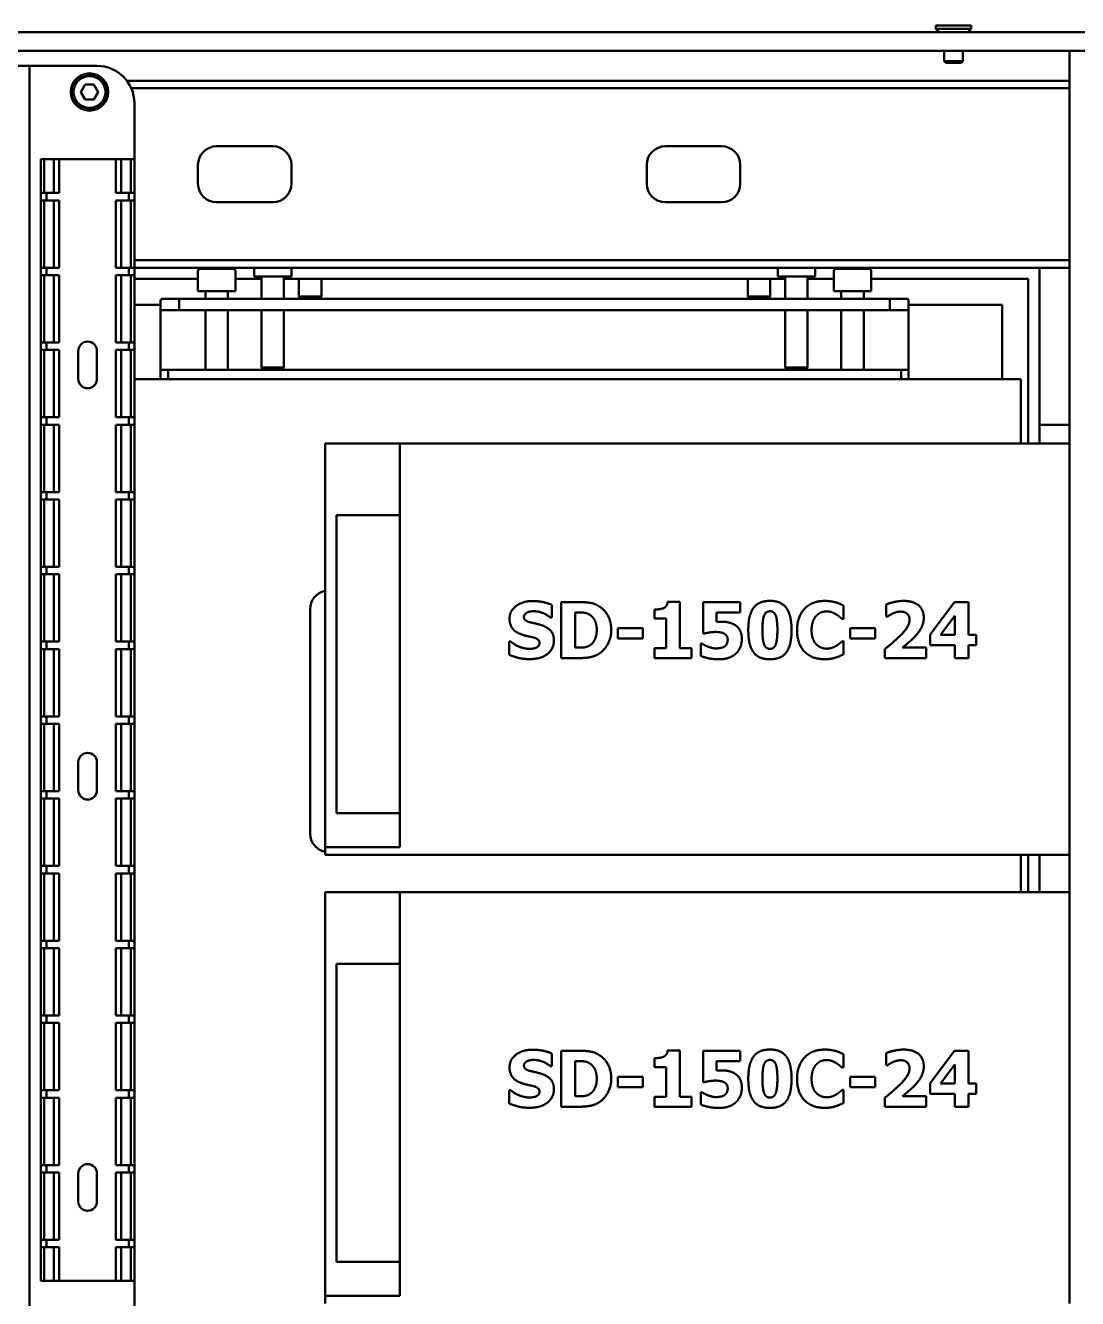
# Model space of a CAD drawing. Header units: millimetres. Extents: x 79 to 1474, y 97 to 691.
# Drawn here: x 639.2 to 920.4, y 329.4 to 669.9 of the extents above; entities that cross this region are included whole.
import ezdxf

# ---------------------------------------------------------------- set-up
doc = ezdxf.new("R2010")
doc.units = ezdxf.units.MM
doc.layers.add('Visible (ISO)', color=7, linetype='Continuous', lineweight=50)

msp = doc.modelspace()

# ---------------------------------------------------------------- linework, layer by layer
at = {"layer": 'Visible (ISO)'}
for p, q in [((633.52, 668.13), (928.67, 668.13)), ((882.55, 669.93), (891.98, 669.93)), ((882.55, 669.93), (882.55, 669.04)), ((882.55, 669.04), (891.98, 669.04)), ((883.47, 668.13), (882.55, 669.04)), ((891.07, 668.13), (891.98, 669.04)), ((891.98, 669.93), (891.98, 669.04)), ((631.77, 663.13), (918.27, 663.13)), ((884.77, 663.13), (884.77, 660.42)), ((889.77, 663.13), (889.77, 660.42)), ((948.27, 663.13), (918.27, 663.13)), ((918.27, 660.13), (918.27, 663.13)), ((640.27, 659.13), (220.27, 659.13)), ((640.27, 129.13), (640.27, 659.13)), ((640.27, 659.13), (658.27, 659.13)), ((640.27, 309.13), (640.27, 659.13)), ((884.77, 660.42), (889.77, 660.42)), ((885.26, 659.93), (884.77, 660.42)), ((889.28, 659.93), (885.26, 659.93)), ((889.28, 659.93), (889.77, 660.42)), ((918.27, 558.13), (918.27, 660.13)), ((653.96, 652.13), (655.11, 654.13)), ((655.11, 654.13), (657.42, 654.13)), ((657.42, 654.13), (658.58, 652.13)), ((666.27, 655.13), (918.27, 655.13)), ((651.67, 652.39), (652.02, 652.39)), ((652.02, 651.92), (651.67, 651.92)), ((652.02, 651.87), (651.67, 651.87)), ((655.11, 650.13), (653.96, 652.13)), ((658.58, 652.13), (657.42, 650.13)), ((667.43, 653.13), (918.27, 653.13)), ((657.42, 650.13), (655.11, 650.13)), ((668.27, 649.13), (668.27, 634.13)), ((690.27, 637.63), (705.27, 637.63)), ((810.27, 637.63), (825.27, 637.63)), ((643.41, 634.13), (643.27, 634.13)), ((643.27, 625.13), (643.27, 634.13)), ((643.41, 634.13), (644.18, 634.13)), ((644.47, 634.13), (644.18, 634.13)), ((644.18, 625.13), (644.18, 634.13)), ((644.47, 634.13), (646.77, 634.13)), ((646.77, 634.13), (647.68, 634.13)), ((646.77, 625.13), (646.77, 634.13)), ((647.68, 634.13), (648.18, 634.13)), ((663.35, 634.13), (648.18, 634.13)), ((648.18, 625.13), (648.18, 634.13)), ((663.85, 634.13), (663.35, 634.13)), ((663.35, 634.13), (663.35, 625.13)), ((664.77, 634.13), (663.85, 634.13)), ((667.06, 634.13), (664.77, 634.13)), ((664.77, 625.13), (664.77, 634.13)), ((667.06, 634.13), (667.35, 634.13)), ((668.12, 634.13), (667.35, 634.13)), ((667.35, 634.13), (667.35, 625.13)), ((668.12, 634.13), (668.27, 634.13)), ((668.27, 625.13), (668.27, 634.13)), ((685.27, 627.63), (685.27, 632.63)), ((710.27, 632.63), (710.27, 627.63)), ((805.27, 627.63), (805.27, 632.63)), ((830.27, 632.63), (830.27, 627.63)), ((643.27, 623.13), (643.27, 625.13)), ((643.41, 625.13), (643.27, 625.13)), ((643.27, 605.13), (643.27, 623.13)), ((643.27, 623.13), (643.41, 623.13)), ((643.41, 625.13), (644.18, 625.13)), ((644.18, 623.13), (643.41, 623.13)), ((644.47, 625.13), (644.18, 625.13)), ((644.18, 623.13), (644.47, 623.13)), ((644.18, 605.13), (644.18, 623.13)), ((644.47, 625.13), (646.77, 625.13)), ((646.77, 623.13), (644.47, 623.13)), ((644.77, 625.13), (644.77, 623.13)), ((646.77, 625.13), (647.68, 625.13)), ((647.68, 623.13), (646.77, 623.13)), ((646.77, 605.13), (646.77, 623.13)), ((648.18, 625.13), (647.68, 625.13)), ((647.68, 623.13), (648.18, 623.13)), ((648.18, 605.13), (648.18, 623.13)), ((663.35, 625.13), (663.85, 625.13)), ((663.85, 623.13), (663.35, 623.13)), ((663.35, 623.13), (663.35, 605.13)), ((664.77, 625.13), (663.85, 625.13)), ((663.85, 623.13), (664.77, 623.13)), ((667.06, 625.13), (664.77, 625.13)), ((664.77, 623.13), (667.06, 623.13)), ((664.77, 605.13), (664.77, 623.13)), ((666.77, 625.13), (666.77, 623.13)), ((667.06, 625.13), (667.35, 625.13)), ((667.35, 623.13), (667.06, 623.13)), ((668.12, 625.13), (667.35, 625.13)), ((667.35, 623.13), (668.12, 623.13)), ((667.35, 623.13), (667.35, 605.13)), ((668.12, 625.13), (668.27, 625.13)), ((668.27, 623.13), (668.12, 623.13)), ((668.27, 623.13), (668.27, 625.13)), ((668.27, 605.13), (668.27, 623.13)), ((705.27, 622.63), (690.27, 622.63)), ((825.27, 622.63), (810.27, 622.63)), ((918.27, 607.13), (668.27, 607.13)), ((643.27, 603.13), (643.27, 605.13)), ((643.41, 605.13), (643.27, 605.13)), ((643.27, 585.13), (643.27, 603.13)), ((643.27, 603.13), (643.41, 603.13)), ((643.41, 605.13), (644.18, 605.13)), ((644.18, 603.13), (643.41, 603.13)), ((644.47, 605.13), (644.18, 605.13)), ((644.18, 603.13), (644.47, 603.13)), ((644.18, 585.13), (644.18, 603.13)), ((644.47, 605.13), (646.77, 605.13)), ((646.77, 603.13), (644.47, 603.13)), ((644.77, 605.13), (644.77, 603.13)), ((646.77, 605.13), (647.68, 605.13)), ((647.68, 603.13), (646.77, 603.13)), ((646.77, 585.13), (646.77, 603.13)), ((648.18, 605.13), (647.68, 605.13)), ((647.68, 603.13), (648.18, 603.13)), ((648.18, 585.13), (648.18, 603.13)), ((663.35, 605.13), (663.85, 605.13)), ((663.85, 603.13), (663.35, 603.13)), ((663.35, 603.13), (663.35, 585.13)), ((664.77, 605.13), (663.85, 605.13)), ((663.85, 603.13), (664.77, 603.13)), ((667.06, 605.13), (664.77, 605.13)), ((664.77, 603.13), (667.06, 603.13)), ((664.77, 585.13), (664.77, 603.13)), ((666.77, 605.13), (666.77, 603.13)), ((667.06, 605.13), (667.35, 605.13)), ((667.35, 603.13), (667.06, 603.13)), ((668.12, 605.13), (667.35, 605.13)), ((667.35, 603.13), (668.12, 603.13)), ((667.35, 603.13), (667.35, 585.13)), ((668.12, 605.13), (668.27, 605.13)), ((668.27, 603.13), (668.12, 603.13)), ((668.27, 603.13), (668.27, 605.13)), ((918.27, 605.13), (668.27, 605.13)), ((668.27, 585.13), (668.27, 603.13)), ((685.27, 604.22), (685.27, 598.82)), ((685.87, 604.82), (694.67, 604.82)), ((695.27, 604.22), (695.27, 598.82)), ((700.27, 605.13), (700.27, 602.82)), ((700.27, 602.82), (710.27, 602.82)), ((702.27, 602.72), (702.27, 596.82)), ((708.27, 602.72), (708.27, 596.82)), ((710.27, 605.13), (710.27, 602.82)), ((840.27, 605.13), (840.27, 602.82)), ((840.27, 602.82), (850.27, 602.82)), ((842.27, 602.72), (842.27, 596.82)), ((848.27, 602.72), (848.27, 596.82)), ((850.27, 605.13), (850.27, 602.82)), ((855.27, 604.22), (855.27, 598.82)), ((855.87, 604.82), (864.67, 604.82)), ((865.27, 604.22), (865.27, 598.82)), ((910.27, 558.13), (910.27, 605.13)), ((668.27, 602.2), (685.27, 602.2)), ((695.27, 602.2), (702.27, 602.2)), ((708.27, 602.2), (842.27, 602.2)), ((712.27, 602.2), (712.27, 597.44)), ((718.27, 602.2), (718.27, 597.44)), ((832.27, 602.2), (832.27, 597.44)), ((838.27, 602.2), (838.27, 597.44)), ((848.27, 602.2), (855.27, 602.2)), ((865.27, 602.2), (907.27, 602.2)), ((907.27, 602.2), (907.27, 558.13)), ((675.27, 593.82), (675.27, 596.32)), ((675.77, 596.82), (680.27, 596.82)), ((870.27, 596.82), (680.27, 596.82)), ((680.27, 596.82), (680.27, 593.82)), ((685.27, 598.82), (695.27, 598.82)), ((687.27, 598.72), (687.27, 596.82)), ((693.27, 598.72), (693.27, 596.82)), ((712.27, 597.44), (718.27, 597.44)), ((712.88, 596.82), (712.27, 597.44)), ((717.65, 596.82), (718.27, 597.44)), ((832.27, 597.44), (838.27, 597.44)), ((832.88, 596.82), (832.27, 597.44)), ((837.65, 596.82), (838.27, 597.44)), ((855.27, 598.82), (865.27, 598.82)), ((857.27, 598.72), (857.27, 596.82)), ((863.27, 598.72), (863.27, 596.82)), ((870.27, 596.82), (874.77, 596.82)), ((870.27, 593.82), (870.27, 596.82)), ((875.27, 596.32), (875.27, 593.82)), ((675.27, 595.2), (668.27, 595.2)), ((680.27, 593.82), (675.27, 593.82)), ((675.27, 593.82), (675.27, 577.82)), ((870.27, 593.82), (680.27, 593.82)), ((687.27, 593.82), (687.27, 577.82)), ((693.27, 593.82), (693.27, 577.82)), ((702.27, 593.82), (702.27, 578.44)), ((708.27, 593.82), (708.27, 578.44)), ((842.27, 593.82), (842.27, 578.44)), ((848.27, 593.82), (848.27, 578.44)), ((857.27, 593.82), (857.27, 577.82)), ((863.27, 593.82), (863.27, 577.82)), ((875.27, 593.82), (870.27, 593.82)), ((900.27, 595.2), (875.27, 595.2)), ((875.27, 577.82), (875.27, 593.82)), ((900.27, 575.32), (900.27, 595.2)), ((643.27, 583.13), (643.27, 585.13)), ((643.41, 585.13), (643.27, 585.13)), ((643.27, 565.13), (643.27, 583.13)), ((643.27, 583.13), (643.41, 583.13)), ((643.41, 585.13), (644.18, 585.13)), ((644.18, 583.13), (643.41, 583.13)), ((644.47, 585.13), (644.18, 585.13)), ((644.18, 583.13), (644.47, 583.13)), ((644.18, 565.13), (644.18, 583.13)), ((644.47, 585.13), (646.77, 585.13)), ((646.77, 583.13), (644.47, 583.13)), ((644.77, 585.13), (644.77, 583.13)), ((646.77, 585.13), (647.68, 585.13)), ((647.68, 583.13), (646.77, 583.13)), ((646.77, 565.13), (646.77, 583.13)), ((648.18, 585.13), (647.68, 585.13)), ((647.68, 583.13), (648.18, 583.13)), ((648.18, 565.13), (648.18, 583.13)), ((653.27, 575.38), (653.27, 582.88)), ((658.27, 582.88), (658.27, 575.38)), ((663.35, 585.13), (663.85, 585.13)), ((663.85, 583.13), (663.35, 583.13)), ((663.35, 583.13), (663.35, 565.13)), ((664.77, 585.13), (663.85, 585.13)), ((663.85, 583.13), (664.77, 583.13)), ((667.06, 585.13), (664.77, 585.13)), ((664.77, 583.13), (667.06, 583.13)), ((664.77, 565.13), (664.77, 583.13)), ((666.77, 585.13), (666.77, 583.13)), ((667.06, 585.13), (667.35, 585.13)), ((667.35, 583.13), (667.06, 583.13)), ((668.12, 585.13), (667.35, 585.13)), ((667.35, 583.13), (668.12, 583.13)), ((667.35, 583.13), (667.35, 565.13)), ((668.12, 585.13), (668.27, 585.13)), ((668.27, 583.13), (668.12, 583.13)), ((668.27, 583.13), (668.27, 585.13)), ((668.27, 565.13), (668.27, 583.13)), ((677.27, 577.82), (675.27, 577.82)), ((675.27, 577.82), (675.27, 575.32)), ((677.27, 575.32), (677.27, 577.82)), ((677.27, 577.82), (873.27, 577.82)), ((702.27, 578.44), (708.27, 578.44)), ((702.88, 577.82), (702.27, 578.44)), ((707.65, 577.82), (708.27, 578.44)), ((842.27, 578.44), (848.27, 578.44)), ((842.88, 577.82), (842.27, 578.44)), ((847.65, 577.82), (848.27, 578.44)), ((875.27, 577.82), (873.27, 577.82)), ((873.27, 577.82), (873.27, 575.32)), ((875.27, 575.32), (875.27, 577.82)), ((905.27, 575.32), (668.27, 575.32)), ((905.27, 558.13), (905.27, 575.32)), ((643.27, 563.13), (643.27, 565.13)), ((643.41, 565.13), (643.27, 565.13)), ((643.27, 545.13), (643.27, 563.13)), ((643.27, 563.13), (643.41, 563.13)), ((643.41, 565.13), (644.18, 565.13)), ((644.18, 563.13), (643.41, 563.13)), ((644.47, 565.13), (644.18, 565.13)), ((644.18, 563.13), (644.47, 563.13)), ((644.18, 545.13), (644.18, 563.13)), ((644.47, 565.13), (646.77, 565.13)), ((646.77, 563.13), (644.47, 563.13)), ((644.77, 565.13), (644.77, 563.13)), ((646.77, 565.13), (647.68, 565.13)), ((647.68, 563.13), (646.77, 563.13)), ((646.77, 545.13), (646.77, 563.13)), ((648.18, 565.13), (647.68, 565.13)), ((647.68, 563.13), (648.18, 563.13)), ((648.18, 545.13), (648.18, 563.13)), ((663.35, 565.13), (663.85, 565.13)), ((663.85, 563.13), (663.35, 563.13)), ((663.35, 563.13), (663.35, 545.13)), ((664.77, 565.13), (663.85, 565.13)), ((663.85, 563.13), (664.77, 563.13)), ((667.06, 565.13), (664.77, 565.13)), ((664.77, 563.13), (667.06, 563.13)), ((664.77, 545.13), (664.77, 563.13)), ((666.77, 565.13), (666.77, 563.13)), ((667.06, 565.13), (667.35, 565.13)), ((667.35, 563.13), (667.06, 563.13)), ((668.12, 565.13), (667.35, 565.13)), ((667.35, 563.13), (668.12, 563.13)), ((667.35, 563.13), (667.35, 545.13)), ((668.12, 565.13), (668.27, 565.13)), ((668.27, 563.13), (668.12, 563.13)), ((668.27, 563.13), (668.27, 565.13)), ((668.27, 545.13), (668.27, 563.13)), ((910.27, 563.13), (918.27, 563.13)), ((719.27, 558.13), (739.27, 558.13)), ((719.27, 450.13), (719.27, 558.13)), ((739.27, 558.13), (739.27, 450.13)), ((918.27, 558.13), (739.27, 558.13)), ((918.27, 448.13), (918.27, 558.13)), ((643.27, 543.13), (643.27, 545.13)), ((643.41, 545.13), (643.27, 545.13)), ((643.41, 545.13), (644.18, 545.13)), ((644.47, 545.13), (644.18, 545.13)), ((644.47, 545.13), (646.77, 545.13)), ((644.77, 545.13), (644.77, 543.13)), ((646.77, 545.13), (647.68, 545.13)), ((648.18, 545.13), (647.68, 545.13)), ((663.35, 545.13), (663.85, 545.13)), ((664.77, 545.13), (663.85, 545.13)), ((667.06, 545.13), (664.77, 545.13)), ((666.77, 545.13), (666.77, 543.13)), ((667.06, 545.13), (667.35, 545.13)), ((668.12, 545.13), (667.35, 545.13)), ((668.12, 545.13), (668.27, 545.13)), ((668.27, 543.13), (668.27, 545.13)), ((643.27, 525.13), (643.27, 543.13)), ((643.27, 543.13), (643.41, 543.13)), ((644.18, 543.13), (643.41, 543.13)), ((644.18, 543.13), (644.47, 543.13)), ((644.18, 525.13), (644.18, 543.13)), ((646.77, 543.13), (644.47, 543.13)), ((647.68, 543.13), (646.77, 543.13)), ((646.77, 525.13), (646.77, 543.13)), ((647.68, 543.13), (648.18, 543.13)), ((648.18, 525.13), (648.18, 543.13)), ((663.85, 543.13), (663.35, 543.13)), ((663.35, 543.13), (663.35, 525.13)), ((663.85, 543.13), (664.77, 543.13)), ((664.77, 543.13), (667.06, 543.13)), ((664.77, 525.13), (664.77, 543.13)), ((667.35, 543.13), (667.06, 543.13)), ((667.35, 543.13), (668.12, 543.13)), ((667.35, 543.13), (667.35, 525.13)), ((668.27, 543.13), (668.12, 543.13)), ((668.27, 525.13), (668.27, 543.13)), ((722.32, 538.92), (722.32, 459.26)), ((739.27, 538.92), (722.32, 538.92)), ((643.27, 523.13), (643.27, 525.13)), ((643.41, 525.13), (643.27, 525.13)), ((643.41, 525.13), (644.18, 525.13)), ((644.47, 525.13), (644.18, 525.13)), ((644.47, 525.13), (646.77, 525.13)), ((644.77, 525.13), (644.77, 523.13)), ((646.77, 525.13), (647.68, 525.13)), ((648.18, 525.13), (647.68, 525.13)), ((663.35, 525.13), (663.85, 525.13)), ((664.77, 525.13), (663.85, 525.13)), ((667.06, 525.13), (664.77, 525.13)), ((666.77, 525.13), (666.77, 523.13)), ((667.06, 525.13), (667.35, 525.13)), ((668.12, 525.13), (667.35, 525.13)), ((668.12, 525.13), (668.27, 525.13)), ((668.27, 523.13), (668.27, 525.13)), ((643.27, 505.13), (643.27, 523.13)), ((643.27, 523.13), (643.41, 523.13)), ((644.18, 523.13), (643.41, 523.13)), ((644.18, 523.13), (644.47, 523.13)), ((644.18, 505.13), (644.18, 523.13)), ((646.77, 523.13), (644.47, 523.13)), ((647.68, 523.13), (646.77, 523.13)), ((646.77, 505.13), (646.77, 523.13)), ((647.68, 523.13), (648.18, 523.13)), ((648.18, 505.13), (648.18, 523.13)), ((663.85, 523.13), (663.35, 523.13)), ((663.35, 523.13), (663.35, 505.13)), ((663.85, 523.13), (664.77, 523.13)), ((664.77, 523.13), (667.06, 523.13)), ((664.77, 505.13), (664.77, 523.13)), ((667.35, 523.13), (667.06, 523.13)), ((667.35, 523.13), (668.12, 523.13)), ((667.35, 523.13), (667.35, 505.13)), ((668.27, 523.13), (668.12, 523.13)), ((668.27, 505.13), (668.27, 523.13)), ((779.85, 514.98), (779.85, 511.55)), ((782.38, 515.72), (787.02, 515.72)), ((782.38, 500.72), (782.38, 515.72)), ((810.85, 515.76), (814.13, 515.76)), ((814.13, 515.76), (814.13, 503.34)), ((820.33, 515.72), (830.27, 515.72)), ((820.33, 507.3), (820.33, 515.72)), ((830.27, 515.72), (830.27, 512.89)), ((857.86, 514.76), (857.86, 511.19)), ((869.31, 511.81), (869.31, 515.08)), ((881.02, 507.02), (887.51, 515.72)), ((887.51, 515.72), (891.27, 515.72)), ((891.27, 515.72), (891.27, 506.92)), ((715.27, 513.82), (715.27, 453.82)), ((779.85, 511.55), (779.52, 511.55)), ((786.22, 512.93), (786.15, 512.93)), ((786.15, 512.93), (786.15, 503.53)), ((807.31, 511.27), (807.31, 513.72)), ((810.47, 511.27), (807.31, 511.27)), ((810.47, 503.34), (810.47, 511.27)), ((823.89, 512.89), (823.89, 510.4)), ((830.27, 512.89), (823.89, 512.89)), ((857.86, 511.19), (857.49, 511.19)), ((869.61, 511.81), (869.31, 511.81)), ((887.63, 512.03), (883.83, 506.92)), ((887.63, 506.92), (887.63, 512.03)), ((797.55, 508.74), (804.22, 508.74)), ((797.55, 505.95), (797.55, 508.74)), ((804.22, 508.74), (804.22, 505.95)), ((859.64, 508.74), (866.31, 508.74)), ((859.64, 505.95), (859.64, 508.74)), ((866.31, 508.74), (866.31, 505.95)), ((643.27, 503.13), (643.27, 505.13)), ((643.41, 505.13), (643.27, 505.13)), ((643.41, 505.13), (644.18, 505.13)), ((644.47, 505.13), (644.18, 505.13)), ((644.47, 505.13), (646.77, 505.13)), ((644.77, 505.13), (644.77, 503.13)), ((646.77, 505.13), (647.68, 505.13)), ((648.18, 505.13), (647.68, 505.13)), ((663.35, 505.13), (663.85, 505.13)), ((664.77, 505.13), (663.85, 505.13)), ((667.06, 505.13), (664.77, 505.13)), ((666.77, 505.13), (666.77, 503.13)), ((667.06, 505.13), (667.35, 505.13)), ((668.12, 505.13), (667.35, 505.13)), ((668.12, 505.13), (668.27, 505.13)), ((668.27, 503.13), (668.27, 505.13)), ((768.5, 505.18), (768.84, 505.18)), ((768.5, 501.61), (768.5, 505.18)), ((804.22, 505.95), (797.55, 505.95)), ((819.68, 504.59), (820.02, 504.59)), ((819.68, 501.32), (819.68, 504.59)), ((820.65, 507.3), (820.33, 507.3)), ((857.52, 505.24), (857.86, 505.24)), ((857.86, 505.24), (857.86, 501.72)), ((866.31, 505.95), (859.64, 505.95)), ((881.02, 504.22), (881.02, 507.02)), ((887.63, 504.22), (881.02, 504.22)), ((883.83, 506.92), (887.63, 506.92)), ((887.63, 500.69), (887.63, 504.22)), ((891.27, 506.92), (893.3, 506.92)), ((891.27, 504.22), (891.27, 500.69)), ((893.3, 504.22), (891.27, 504.22)), ((893.3, 506.92), (893.3, 504.22)), ((643.27, 485.13), (643.27, 503.13)), ((643.27, 503.13), (643.41, 503.13)), ((644.18, 503.13), (643.41, 503.13)), ((644.18, 503.13), (644.47, 503.13)), ((644.18, 485.13), (644.18, 503.13)), ((646.77, 503.13), (644.47, 503.13)), ((647.68, 503.13), (646.77, 503.13)), ((646.77, 485.13), (646.77, 503.13)), ((647.68, 503.13), (648.18, 503.13)), ((648.18, 485.13), (648.18, 503.13)), ((663.85, 503.13), (663.35, 503.13)), ((663.35, 503.13), (663.35, 485.13)), ((663.85, 503.13), (664.77, 503.13)), ((664.77, 503.13), (667.06, 503.13)), ((664.77, 485.13), (664.77, 503.13)), ((667.35, 503.13), (667.06, 503.13)), ((667.35, 503.13), (668.12, 503.13)), ((667.35, 503.13), (667.35, 485.13)), ((668.27, 503.13), (668.12, 503.13)), ((668.27, 485.13), (668.27, 503.13)), ((787.07, 500.72), (782.38, 500.72)), ((786.15, 503.53), (786.22, 503.53)), ((807.31, 503.34), (810.47, 503.34)), ((807.31, 500.72), (807.31, 503.34)), ((817.21, 500.72), (807.31, 500.72)), ((814.13, 503.34), (817.21, 503.34)), ((817.21, 503.34), (817.21, 500.72)), ((868.95, 500.72), (868.95, 503.17)), ((879.97, 500.72), (868.95, 500.72)), ((873.62, 503.55), (879.97, 503.55)), ((879.97, 503.55), (879.97, 500.72)), ((891.27, 500.69), (887.63, 500.69)), ((643.27, 483.13), (643.27, 485.13)), ((643.41, 485.13), (643.27, 485.13)), ((643.41, 485.13), (644.18, 485.13)), ((644.47, 485.13), (644.18, 485.13)), ((644.47, 485.13), (646.77, 485.13)), ((644.77, 485.13), (644.77, 483.13)), ((646.77, 485.13), (647.68, 485.13)), ((648.18, 485.13), (647.68, 485.13)), ((663.35, 485.13), (663.85, 485.13)), ((664.77, 485.13), (663.85, 485.13)), ((667.06, 485.13), (664.77, 485.13)), ((666.77, 485.13), (666.77, 483.13)), ((667.06, 485.13), (667.35, 485.13)), ((668.12, 485.13), (667.35, 485.13)), ((668.12, 485.13), (668.27, 485.13)), ((668.27, 483.13), (668.27, 485.13)), ((643.27, 465.13), (643.27, 483.13)), ((643.27, 483.13), (643.41, 483.13)), ((644.18, 483.13), (643.41, 483.13)), ((644.18, 483.13), (644.47, 483.13)), ((644.18, 465.13), (644.18, 483.13)), ((646.77, 483.13), (644.47, 483.13)), ((647.68, 483.13), (646.77, 483.13)), ((646.77, 465.13), (646.77, 483.13)), ((647.68, 483.13), (648.18, 483.13)), ((648.18, 465.13), (648.18, 483.13)), ((663.85, 483.13), (663.35, 483.13)), ((663.35, 483.13), (663.35, 465.13)), ((663.85, 483.13), (664.77, 483.13)), ((664.77, 483.13), (667.06, 483.13)), ((664.77, 465.13), (664.77, 483.13)), ((667.35, 483.13), (667.06, 483.13)), ((667.35, 483.13), (668.12, 483.13)), ((667.35, 483.13), (667.35, 465.13)), ((668.27, 483.13), (668.12, 483.13)), ((668.27, 465.13), (668.27, 483.13)), ((653.27, 465.38), (653.27, 472.88)), ((658.27, 472.88), (658.27, 465.38)), ((643.27, 463.13), (643.27, 465.13)), ((643.41, 465.13), (643.27, 465.13)), ((643.27, 445.13), (643.27, 463.13)), ((643.27, 463.13), (643.41, 463.13)), ((643.41, 465.13), (644.18, 465.13)), ((644.18, 463.13), (643.41, 463.13)), ((644.47, 465.13), (644.18, 465.13)), ((644.18, 463.13), (644.47, 463.13)), ((644.18, 445.13), (644.18, 463.13)), ((644.47, 465.13), (646.77, 465.13)), ((646.77, 463.13), (644.47, 463.13)), ((644.77, 465.13), (644.77, 463.13)), ((646.77, 465.13), (647.68, 465.13)), ((647.68, 463.13), (646.77, 463.13)), ((646.77, 445.13), (646.77, 463.13)), ((648.18, 465.13), (647.68, 465.13)), ((647.68, 463.13), (648.18, 463.13)), ((648.18, 445.13), (648.18, 463.13)), ((663.35, 465.13), (663.85, 465.13)), ((663.85, 463.13), (663.35, 463.13)), ((663.35, 463.13), (663.35, 445.13)), ((664.77, 465.13), (663.85, 465.13)), ((663.85, 463.13), (664.77, 463.13)), ((667.06, 465.13), (664.77, 465.13)), ((664.77, 463.13), (667.06, 463.13)), ((664.77, 445.13), (664.77, 463.13)), ((666.77, 465.13), (666.77, 463.13)), ((667.06, 465.13), (667.35, 465.13)), ((667.35, 463.13), (667.06, 463.13)), ((668.12, 465.13), (667.35, 465.13)), ((667.35, 463.13), (668.12, 463.13)), ((667.35, 463.13), (667.35, 445.13)), ((668.12, 465.13), (668.27, 465.13)), ((668.27, 463.13), (668.12, 463.13)), ((668.27, 463.13), (668.27, 465.13)), ((668.27, 445.13), (668.27, 463.13)), ((722.32, 459.26), (739.27, 459.26)), ((739.27, 450.13), (719.27, 450.13)), ((719.27, 450.13), (719.27, 448.13)), ((719.27, 448.13), (918.27, 448.13)), ((905.27, 438.13), (905.27, 448.13)), ((907.27, 448.13), (907.27, 438.13)), ((910.27, 438.13), (910.27, 448.13)), ((918.27, 438.13), (918.27, 448.13)), ((643.27, 443.13), (643.27, 445.13)), ((643.41, 445.13), (643.27, 445.13)), ((643.27, 425.13), (643.27, 443.13)), ((643.27, 443.13), (643.41, 443.13)), ((643.41, 445.13), (644.18, 445.13)), ((644.18, 443.13), (643.41, 443.13)), ((644.47, 445.13), (644.18, 445.13)), ((644.18, 443.13), (644.47, 443.13)), ((644.18, 425.13), (644.18, 443.13)), ((644.47, 445.13), (646.77, 445.13)), ((646.77, 443.13), (644.47, 443.13)), ((644.77, 445.13), (644.77, 443.13)), ((646.77, 445.13), (647.68, 445.13)), ((647.68, 443.13), (646.77, 443.13)), ((646.77, 425.13), (646.77, 443.13)), ((648.18, 445.13), (647.68, 445.13)), ((647.68, 443.13), (648.18, 443.13)), ((648.18, 425.13), (648.18, 443.13)), ((663.35, 445.13), (663.85, 445.13)), ((663.85, 443.13), (663.35, 443.13)), ((663.35, 443.13), (663.35, 425.13)), ((664.77, 445.13), (663.85, 445.13)), ((663.85, 443.13), (664.77, 443.13)), ((667.06, 445.13), (664.77, 445.13)), ((664.77, 443.13), (667.06, 443.13)), ((664.77, 425.13), (664.77, 443.13)), ((666.77, 445.13), (666.77, 443.13)), ((667.06, 445.13), (667.35, 445.13)), ((667.35, 443.13), (667.06, 443.13)), ((668.12, 445.13), (667.35, 445.13)), ((667.35, 443.13), (668.12, 443.13)), ((667.35, 443.13), (667.35, 425.13)), ((668.12, 445.13), (668.27, 445.13)), ((668.27, 443.13), (668.12, 443.13)), ((668.27, 443.13), (668.27, 445.13)), ((668.27, 425.13), (668.27, 443.13)), ((719.27, 438.13), (739.27, 438.13)), ((719.27, 330.13), (719.27, 438.13)), ((739.27, 438.13), (739.27, 330.13)), ((918.27, 438.13), (739.27, 438.13)), ((918.27, 328.13), (918.27, 438.13)), ((643.27, 423.13), (643.27, 425.13)), ((643.41, 425.13), (643.27, 425.13)), ((643.27, 405.13), (643.27, 423.13)), ((643.27, 423.13), (643.41, 423.13)), ((643.41, 425.13), (644.18, 425.13)), ((644.18, 423.13), (643.41, 423.13)), ((644.47, 425.13), (644.18, 425.13)), ((644.18, 423.13), (644.47, 423.13)), ((644.18, 405.13), (644.18, 423.13)), ((644.47, 425.13), (646.77, 425.13)), ((646.77, 423.13), (644.47, 423.13)), ((644.77, 425.13), (644.77, 423.13)), ((646.77, 425.13), (647.68, 425.13)), ((647.68, 423.13), (646.77, 423.13)), ((646.77, 405.13), (646.77, 423.13)), ((648.18, 425.13), (647.68, 425.13)), ((647.68, 423.13), (648.18, 423.13)), ((648.18, 405.13), (648.18, 423.13)), ((663.35, 425.13), (663.85, 425.13)), ((663.85, 423.13), (663.35, 423.13)), ((663.35, 423.13), (663.35, 405.13)), ((664.77, 425.13), (663.85, 425.13)), ((663.85, 423.13), (664.77, 423.13)), ((667.06, 425.13), (664.77, 425.13)), ((664.77, 423.13), (667.06, 423.13)), ((664.77, 405.13), (664.77, 423.13)), ((666.77, 425.13), (666.77, 423.13)), ((667.06, 425.13), (667.35, 425.13)), ((667.35, 423.13), (667.06, 423.13)), ((668.12, 425.13), (667.35, 425.13)), ((667.35, 423.13), (668.12, 423.13)), ((667.35, 423.13), (667.35, 405.13)), ((668.12, 425.13), (668.27, 425.13)), ((668.27, 423.13), (668.12, 423.13)), ((668.27, 423.13), (668.27, 425.13)), ((668.27, 405.13), (668.27, 423.13)), ((722.32, 418.92), (722.32, 339.26)), ((739.27, 418.92), (722.32, 418.92)), ((643.27, 403.13), (643.27, 405.13)), ((643.41, 405.13), (643.27, 405.13)), ((643.27, 385.13), (643.27, 403.13)), ((643.27, 403.13), (643.41, 403.13)), ((643.41, 405.13), (644.18, 405.13)), ((644.18, 403.13), (643.41, 403.13)), ((644.47, 405.13), (644.18, 405.13)), ((644.18, 403.13), (644.47, 403.13)), ((644.18, 385.13), (644.18, 403.13)), ((644.47, 405.13), (646.77, 405.13)), ((646.77, 403.13), (644.47, 403.13)), ((644.77, 405.13), (644.77, 403.13)), ((646.77, 405.13), (647.68, 405.13)), ((647.68, 403.13), (646.77, 403.13)), ((646.77, 385.13), (646.77, 403.13)), ((648.18, 405.13), (647.68, 405.13)), ((647.68, 403.13), (648.18, 403.13)), ((648.18, 385.13), (648.18, 403.13)), ((663.35, 405.13), (663.85, 405.13)), ((663.85, 403.13), (663.35, 403.13)), ((663.35, 403.13), (663.35, 385.13)), ((664.77, 405.13), (663.85, 405.13)), ((663.85, 403.13), (664.77, 403.13)), ((667.06, 405.13), (664.77, 405.13)), ((664.77, 403.13), (667.06, 403.13)), ((664.77, 385.13), (664.77, 403.13)), ((666.77, 405.13), (666.77, 403.13)), ((667.06, 405.13), (667.35, 405.13)), ((667.35, 403.13), (667.06, 403.13)), ((668.12, 405.13), (667.35, 405.13)), ((667.35, 403.13), (668.12, 403.13)), ((667.35, 403.13), (667.35, 385.13)), ((668.12, 405.13), (668.27, 405.13)), ((668.27, 403.13), (668.12, 403.13)), ((668.27, 403.13), (668.27, 405.13)), ((668.27, 385.13), (668.27, 403.13)), ((782.38, 395.72), (787.02, 395.72)), ((782.38, 380.72), (782.38, 395.72)), ((810.85, 395.76), (814.13, 395.76)), ((814.13, 395.76), (814.13, 383.34)), ((820.33, 395.72), (830.27, 395.72)), ((820.33, 387.3), (820.33, 395.72)), ((830.27, 395.72), (830.27, 392.89)), ((869.31, 391.81), (869.31, 395.08)), ((881.02, 387.02), (887.51, 395.72)), ((887.51, 395.72), (891.27, 395.72)), ((891.27, 395.72), (891.27, 386.92)), ((779.85, 394.98), (779.85, 391.55)), ((786.22, 392.93), (786.15, 392.93)), ((786.15, 392.93), (786.15, 383.53)), ((807.31, 391.27), (807.31, 393.72)), ((823.89, 392.89), (823.89, 390.4)), ((830.27, 392.89), (823.89, 392.89)), ((857.86, 394.76), (857.86, 391.19)), ((869.61, 391.81), (869.31, 391.81)), ((887.63, 392.03), (883.83, 386.92)), ((887.63, 386.92), (887.63, 392.03)), ((779.85, 391.55), (779.52, 391.55)), ((797.55, 388.74), (804.22, 388.74)), ((797.55, 385.95), (797.55, 388.74)), ((804.22, 388.74), (804.22, 385.95)), ((810.47, 391.27), (807.31, 391.27)), ((810.47, 383.34), (810.47, 391.27)), ((857.86, 391.19), (857.49, 391.19)), ((859.64, 388.74), (866.31, 388.74)), ((859.64, 385.95), (859.64, 388.74)), ((866.31, 388.74), (866.31, 385.95)), ((643.27, 383.13), (643.27, 385.13)), ((643.41, 385.13), (643.27, 385.13)), ((643.41, 385.13), (644.18, 385.13)), ((644.47, 385.13), (644.18, 385.13)), ((644.47, 385.13), (646.77, 385.13)), ((644.77, 385.13), (644.77, 383.13)), ((646.77, 385.13), (647.68, 385.13)), ((648.18, 385.13), (647.68, 385.13)), ((663.35, 385.13), (663.85, 385.13)), ((664.77, 385.13), (663.85, 385.13)), ((667.06, 385.13), (664.77, 385.13)), ((666.77, 385.13), (666.77, 383.13)), ((667.06, 385.13), (667.35, 385.13)), ((668.12, 385.13), (667.35, 385.13)), ((668.12, 385.13), (668.27, 385.13)), ((668.27, 383.13), (668.27, 385.13)), ((768.5, 385.18), (768.84, 385.18)), ((768.5, 381.61), (768.5, 385.18)), ((804.22, 385.95), (797.55, 385.95)), ((820.65, 387.3), (820.33, 387.3)), ((857.52, 385.24), (857.86, 385.24)), ((857.86, 385.24), (857.86, 381.72)), ((866.31, 385.95), (859.64, 385.95)), ((881.02, 384.22), (881.02, 387.02)), ((883.83, 386.92), (887.63, 386.92)), ((891.27, 386.92), (893.3, 386.92)), ((893.3, 386.92), (893.3, 384.22)), ((643.27, 365.13), (643.27, 383.13)), ((643.27, 383.13), (643.41, 383.13)), ((644.18, 383.13), (643.41, 383.13)), ((644.18, 383.13), (644.47, 383.13)), ((644.18, 365.13), (644.18, 383.13)), ((646.77, 383.13), (644.47, 383.13)), ((647.68, 383.13), (646.77, 383.13)), ((646.77, 365.13), (646.77, 383.13)), ((647.68, 383.13), (648.18, 383.13)), ((648.18, 365.13), (648.18, 383.13)), ((663.85, 383.13), (663.35, 383.13)), ((663.35, 383.13), (663.35, 365.13)), ((663.85, 383.13), (664.77, 383.13)), ((664.77, 383.13), (667.06, 383.13)), ((664.77, 365.13), (664.77, 383.13)), ((667.35, 383.13), (667.06, 383.13)), ((667.35, 383.13), (668.12, 383.13)), ((667.35, 383.13), (667.35, 365.13)), ((668.27, 383.13), (668.12, 383.13)), ((668.27, 365.13), (668.27, 383.13)), ((786.15, 383.53), (786.22, 383.53)), ((807.31, 383.34), (810.47, 383.34)), ((807.31, 380.72), (807.31, 383.34)), ((814.13, 383.34), (817.21, 383.34)), ((817.21, 383.34), (817.21, 380.72)), ((819.68, 384.59), (820.02, 384.59)), ((819.68, 381.32), (819.68, 384.59)), ((868.95, 380.72), (868.95, 383.17)), ((873.62, 383.55), (879.97, 383.55)), ((879.97, 383.55), (879.97, 380.72)), ((887.63, 384.22), (881.02, 384.22)), ((887.63, 380.69), (887.63, 384.22)), ((891.27, 384.22), (891.27, 380.69)), ((893.3, 384.22), (891.27, 384.22)), ((787.07, 380.72), (782.38, 380.72)), ((817.21, 380.72), (807.31, 380.72)), ((879.97, 380.72), (868.95, 380.72)), ((891.27, 380.69), (887.63, 380.69)), ((643.27, 363.13), (643.27, 365.13)), ((643.41, 365.13), (643.27, 365.13)), ((643.41, 365.13), (644.18, 365.13)), ((644.47, 365.13), (644.18, 365.13)), ((644.47, 365.13), (646.77, 365.13)), ((644.77, 365.13), (644.77, 363.13)), ((646.77, 365.13), (647.68, 365.13)), ((648.18, 365.13), (647.68, 365.13)), ((663.35, 365.13), (663.85, 365.13)), ((664.77, 365.13), (663.85, 365.13)), ((667.06, 365.13), (664.77, 365.13)), ((666.77, 365.13), (666.77, 363.13)), ((667.06, 365.13), (667.35, 365.13)), ((668.12, 365.13), (667.35, 365.13)), ((668.12, 365.13), (668.27, 365.13)), ((668.27, 363.13), (668.27, 365.13)), ((643.27, 345.13), (643.27, 363.13)), ((643.27, 363.13), (643.41, 363.13)), ((644.18, 363.13), (643.41, 363.13)), ((644.18, 363.13), (644.47, 363.13)), ((644.18, 345.13), (644.18, 363.13)), ((646.77, 363.13), (644.47, 363.13)), ((647.68, 363.13), (646.77, 363.13)), ((646.77, 345.13), (646.77, 363.13)), ((647.68, 363.13), (648.18, 363.13)), ((648.18, 345.13), (648.18, 363.13)), ((653.27, 355.38), (653.27, 362.88)), ((658.27, 362.88), (658.27, 355.38)), ((663.85, 363.13), (663.35, 363.13)), ((663.35, 363.13), (663.35, 345.13)), ((663.85, 363.13), (664.77, 363.13)), ((664.77, 363.13), (667.06, 363.13)), ((664.77, 345.13), (664.77, 363.13)), ((667.35, 363.13), (667.06, 363.13)), ((667.35, 363.13), (668.12, 363.13)), ((667.35, 363.13), (667.35, 345.13)), ((668.27, 363.13), (668.12, 363.13)), ((668.27, 345.13), (668.27, 363.13)), ((643.27, 343.13), (643.27, 345.13)), ((643.41, 345.13), (643.27, 345.13)), ((643.41, 345.13), (644.18, 345.13)), ((644.47, 345.13), (644.18, 345.13)), ((644.47, 345.13), (646.77, 345.13)), ((644.77, 345.13), (644.77, 343.13)), ((646.77, 345.13), (647.68, 345.13)), ((648.18, 345.13), (647.68, 345.13)), ((663.35, 345.13), (663.85, 345.13)), ((664.77, 345.13), (663.85, 345.13)), ((667.06, 345.13), (664.77, 345.13)), ((666.77, 345.13), (666.77, 343.13)), ((667.06, 345.13), (667.35, 345.13)), ((668.12, 345.13), (667.35, 345.13)), ((668.12, 345.13), (668.27, 345.13)), ((668.27, 343.13), (668.27, 345.13)), ((643.27, 334.13), (643.27, 343.13)), ((643.27, 343.13), (643.41, 343.13)), ((644.18, 343.13), (643.41, 343.13)), ((644.18, 343.13), (644.47, 343.13)), ((644.18, 334.13), (644.18, 343.13)), ((646.77, 343.13), (644.47, 343.13)), ((647.68, 343.13), (646.77, 343.13)), ((646.77, 334.13), (646.77, 343.13)), ((647.68, 343.13), (648.18, 343.13)), ((648.18, 334.13), (648.18, 343.13)), ((663.85, 343.13), (663.35, 343.13)), ((663.35, 343.13), (663.35, 334.13)), ((663.85, 343.13), (664.77, 343.13)), ((664.77, 343.13), (667.06, 343.13)), ((664.77, 334.13), (664.77, 343.13)), ((667.35, 343.13), (667.06, 343.13)), ((667.35, 343.13), (668.12, 343.13)), ((667.35, 343.13), (667.35, 334.13)), ((668.27, 343.13), (668.12, 343.13)), ((668.27, 334.13), (668.27, 343.13)), ((722.32, 339.26), (739.27, 339.26)), ((643.41, 334.13), (643.27, 334.13)), ((643.41, 334.13), (644.18, 334.13)), ((644.47, 334.13), (644.18, 334.13)), ((644.47, 334.13), (646.77, 334.13)), ((646.77, 334.13), (647.68, 334.13)), ((648.18, 334.13), (647.68, 334.13)), ((663.35, 334.13), (648.18, 334.13)), ((663.35, 334.13), (663.85, 334.13)), ((664.77, 334.13), (663.85, 334.13)), ((667.06, 334.13), (664.77, 334.13)), ((667.06, 334.13), (667.35, 334.13)), ((668.12, 334.13), (667.35, 334.13)), ((668.12, 334.13), (668.27, 334.13)), ((668.27, 334.13), (668.27, 319.13)), ((739.27, 330.13), (719.27, 330.13)), ((719.27, 330.13), (719.27, 328.13))]:
    msp.add_line(p, q, dxfattribs=at)
for radius in [5, 4.25]:
    msp.add_circle((656.27, 652.13), radius, dxfattribs=at)
for centre, radius, start, end in [((658.27, 649.13), 10, 0, 90), ((656.27, 652.13), 4.6, 183.2402, 176.7598), ((656.27, 652.13), 4.6, 176.7598, 182.656), ((690.27, 632.63), 5, 90, 180), ((705.27, 632.63), 5, 0, 90), ((810.27, 632.63), 5, 90, 180), ((825.27, 632.63), 5, 0, 90), ((690.27, 627.63), 5, 180, 270), ((705.27, 627.63), 5, 270, 0), ((810.27, 627.63), 5, 180, 270), ((825.27, 627.63), 5, 270, 0), ((685.87, 604.22), 0.6, 90, 180), ((694.67, 604.22), 0.6, 0, 90), ((702.17, 602.72), 0.1, 0, 90), ((708.37, 602.72), 0.1, 90, 180), ((842.17, 602.72), 0.1, 0, 90), ((848.37, 602.72), 0.1, 90, 180), ((855.87, 604.22), 0.6, 90, 180), ((864.67, 604.22), 0.6, 0, 90), ((675.77, 596.32), 0.5, 90, 180), ((687.17, 598.72), 0.1, 0, 90), ((693.37, 598.72), 0.1, 90, 180), ((857.17, 598.72), 0.1, 0, 90), ((863.37, 598.72), 0.1, 90, 180), ((874.77, 596.32), 0.5, 0, 90), ((655.77, 582.88), 2.5, 0, 180), ((655.77, 575.38), 2.5, 180, 0), ((720.27, 513.82), 5, 101.537, 180), ((655.77, 472.88), 2.5, 0, 180), ((655.77, 465.38), 2.5, 180, 0), ((720.27, 453.82), 5, 180, 258.4631), ((655.77, 362.88), 2.5, 0, 180), ((655.77, 355.38), 2.5, 180, 0)]:
    msp.add_arc(centre, radius, start, end, dxfattribs=at)
for points in [[(768.58, 511.27), (768.58, 513.38), (772.14, 515.99), (774.82, 515.99)], [(774.82, 515.99), (776.15, 515.99), (778.8, 515.44), (779.85, 514.98)], [(787.02, 515.72), (788.6, 515.72), (791.36, 515.32), (792.58, 514.54)], [(792.58, 514.54), (794.05, 513.6), (795.76, 510.39), (795.76, 508.21)], [(809.79, 514.09), (810.26, 514.34), (810.8, 515.15), (810.85, 515.76)], [(833.73, 514.06), (834.44, 515.05), (836.66, 516.03), (838.2, 516.03)], [(838.2, 516.03), (839.81, 516.03), (841.98, 515.01), (842.67, 514)], [(845.44, 508.21), (845.44, 511.77), (849.42, 516.01), (852.79, 516.01)], [(852.79, 516.01), (853.68, 516.01), (855.12, 515.81), (855.77, 515.64)], [(855.77, 515.64), (856.28, 515.48), (857.49, 514.96), (857.86, 514.76)], [(869.31, 515.08), (869.95, 515.38), (872.64, 516.01), (873.9, 516.01)], [(873.9, 516.01), (876.57, 516.01), (879.32, 513.63), (879.32, 511.48)], [(771.83, 507.03), (770.09, 507.64), (768.58, 509.72), (768.58, 511.27)], [(773.3, 512.91), (772.94, 512.76), (772.43, 512.12), (772.43, 511.74)], [(772.43, 511.74), (772.43, 511.15), (773.25, 510.48), (774.42, 510.22)], [(775.01, 513.25), (774.51, 513.25), (773.73, 513.11), (773.3, 512.91)], [(779.52, 511.55), (778.68, 512.27), (776.27, 513.25), (775.01, 513.25)], [(789.83, 512.43), (789.06, 512.84), (787.39, 512.93), (786.22, 512.93)], [(791.89, 508.23), (791.89, 509.72), (790.87, 511.83), (789.83, 512.43)], [(807.31, 513.72), (808, 513.72), (809.37, 513.9), (809.79, 514.09)], [(832.41, 508.22), (832.41, 510.22), (833.03, 513.04), (833.73, 514.06)], [(838.2, 513.25), (837.11, 513.25), (836.19, 511.01), (836.19, 508.21)], [(840.19, 508.22), (840.19, 511.01), (839.28, 513.25), (838.2, 513.25)], [(842.67, 514), (843.35, 513.01), (843.97, 510.11), (843.97, 508.22)], [(850.61, 512.05), (850.05, 511.48), (849.33, 509.52), (849.33, 508.2)], [(853.39, 513.21), (852.58, 513.21), (851.23, 512.7), (850.61, 512.05)], [(855.86, 512.43), (855.33, 512.76), (854.08, 513.21), (853.39, 513.21)], [(857.49, 511.19), (857.21, 511.43), (856.38, 512.11), (855.86, 512.43)], [(871.03, 512.65), (870.52, 512.42), (869.79, 511.93), (869.61, 511.81)], [(873.14, 513.15), (872.57, 513.15), (871.55, 512.87), (871.03, 512.65)], [(875.51, 510.98), (875.51, 512.03), (874.26, 513.15), (873.14, 513.15)], [(873.42, 507.14), (874.53, 508.3), (875.51, 510.06), (875.51, 510.98)], [(879.32, 511.48), (879.32, 510.16), (878.07, 507.6), (876.62, 506.14)], [(774.42, 510.22), (775.17, 510.05), (776.57, 509.72), (777.37, 509.44)], [(777.37, 509.44), (778.92, 508.87), (780.44, 506.97), (780.44, 505.41)], [(790.01, 504.11), (790.93, 504.7), (791.89, 506.75), (791.89, 508.23)], [(795.76, 508.21), (795.76, 506.11), (793.92, 502.8), (792.53, 501.91)], [(823.62, 507.71), (822.79, 507.71), (821.23, 507.44), (820.65, 507.3)], [(826.11, 507.18), (825.6, 507.52), (824.14, 507.71), (823.62, 507.71)], [(823.89, 510.4), (824.19, 510.42), (825.03, 510.45), (825.26, 510.45)], [(825.26, 510.45), (826.34, 510.45), (828.17, 510.01), (828.88, 509.56)], [(828.88, 509.56), (829.74, 509), (830.68, 507.14), (830.68, 505.8)], [(833.72, 502.4), (833.03, 503.38), (832.41, 506.28), (832.41, 508.22)], [(836.19, 508.21), (836.19, 505.46), (837.11, 503.18), (838.2, 503.18)], [(838.2, 503.18), (839.27, 503.18), (840.19, 505.46), (840.19, 508.22)], [(843.97, 508.22), (843.97, 506.28), (843.35, 503.36), (842.66, 502.38)], [(852.78, 500.43), (849.4, 500.43), (845.44, 504.51), (845.44, 508.21)], [(849.33, 508.2), (849.33, 506.8), (850.07, 504.89), (850.68, 504.31)], [(768.84, 505.18), (769.97, 504.22), (772.68, 503.19), (773.95, 503.19)], [(775.1, 506.2), (774.33, 506.41), (772.59, 506.76), (771.83, 507.03)], [(780.44, 505.41), (780.44, 503.18), (776.93, 500.45), (773.94, 500.45)], [(776.59, 504.77), (776.59, 505.34), (775.7, 506.05), (775.1, 506.2)], [(775.65, 503.48), (776.04, 503.65), (776.59, 504.27), (776.59, 504.77)], [(786.22, 503.53), (787.48, 503.53), (789.22, 503.62), (790.01, 504.11)], [(820.02, 504.59), (820.31, 504.43), (821.02, 504.02), (821.59, 503.8)], [(823.9, 503.31), (824.48, 503.31), (825.85, 503.6), (826.26, 503.99)], [(826.9, 505.66), (826.9, 506.19), (826.47, 506.95), (826.11, 507.18)], [(826.26, 503.99), (826.56, 504.3), (826.9, 505.04), (826.9, 505.66)], [(830.68, 505.8), (830.68, 504.62), (829.88, 502.63), (829.09, 501.91)], [(850.68, 504.31), (851.26, 503.74), (852.7, 503.24), (853.41, 503.24)], [(853.41, 503.24), (854.16, 503.24), (855.5, 503.74), (855.97, 504.04)], [(855.97, 504.04), (856.48, 504.34), (857.24, 504.99), (857.52, 505.24)], [(868.95, 503.17), (870.35, 504.28), (872.58, 506.25), (873.42, 507.14)], [(876.62, 506.14), (875.71, 505.24), (873.99, 503.85), (873.62, 503.55)], [(773.94, 500.45), (772.21, 500.45), (769.61, 501.12), (768.5, 501.61)], [(773.95, 503.19), (774.28, 503.19), (775.34, 503.34), (775.65, 503.48)], [(792.53, 501.91), (791.36, 501.16), (788.61, 500.72), (787.07, 500.72)], [(824.56, 500.41), (822.88, 500.42), (820.47, 500.97), (819.68, 501.32)], [(821.59, 503.8), (822.13, 503.59), (823.23, 503.31), (823.9, 503.31)], [(829.09, 501.91), (828.3, 501.2), (826.14, 500.41), (824.56, 500.41)], [(838.2, 500.41), (836.6, 500.41), (834.42, 501.4), (833.72, 502.4)], [(842.66, 502.38), (841.98, 501.4), (839.78, 500.41), (838.2, 500.41)], [(855.78, 500.87), (855.08, 500.65), (853.85, 500.43), (852.78, 500.43)], [(857.86, 501.72), (857.45, 501.52), (856.37, 501.04), (855.78, 500.87)], [(768.58, 391.27), (768.58, 393.38), (772.14, 395.99), (774.82, 395.99)], [(774.82, 395.99), (776.15, 395.99), (778.8, 395.44), (779.85, 394.98)], [(787.02, 395.72), (788.6, 395.72), (791.36, 395.32), (792.58, 394.54)], [(809.79, 394.09), (810.26, 394.34), (810.8, 395.15), (810.85, 395.76)], [(833.73, 394.06), (834.44, 395.05), (836.66, 396.03), (838.2, 396.03)], [(838.2, 396.03), (839.81, 396.03), (841.98, 395.01), (842.67, 394)], [(845.44, 388.21), (845.44, 391.77), (849.42, 396.01), (852.79, 396.01)], [(852.79, 396.01), (853.68, 396.01), (855.12, 395.81), (855.77, 395.64)], [(855.77, 395.64), (856.28, 395.48), (857.49, 394.96), (857.86, 394.76)], [(869.31, 395.08), (869.95, 395.38), (872.64, 396.01), (873.9, 396.01)], [(873.9, 396.01), (876.57, 396.01), (879.32, 393.63), (879.32, 391.48)], [(773.3, 392.91), (772.94, 392.76), (772.43, 392.12), (772.43, 391.74)], [(772.43, 391.74), (772.43, 391.15), (773.25, 390.48), (774.42, 390.22)], [(775.01, 393.25), (774.51, 393.25), (773.73, 393.11), (773.3, 392.91)], [(779.52, 391.55), (778.68, 392.27), (776.27, 393.25), (775.01, 393.25)], [(789.83, 392.43), (789.06, 392.84), (787.39, 392.93), (786.22, 392.93)], [(791.89, 388.23), (791.89, 389.72), (790.87, 391.83), (789.83, 392.43)], [(792.58, 394.54), (794.05, 393.6), (795.76, 390.39), (795.76, 388.21)], [(807.31, 393.72), (808, 393.72), (809.37, 393.9), (809.79, 394.09)], [(832.41, 388.22), (832.41, 390.22), (833.03, 393.04), (833.73, 394.06)], [(838.2, 393.25), (837.11, 393.25), (836.19, 391.01), (836.19, 388.21)], [(840.19, 388.22), (840.19, 391.01), (839.28, 393.25), (838.2, 393.25)], [(842.67, 394), (843.35, 393.01), (843.97, 390.11), (843.97, 388.22)], [(850.61, 392.05), (850.05, 391.48), (849.33, 389.52), (849.33, 388.2)], [(853.39, 393.21), (852.58, 393.21), (851.23, 392.7), (850.61, 392.05)], [(855.86, 392.43), (855.33, 392.76), (854.08, 393.21), (853.39, 393.21)], [(857.49, 391.19), (857.21, 391.43), (856.38, 392.11), (855.86, 392.43)], [(871.03, 392.65), (870.52, 392.42), (869.79, 391.93), (869.61, 391.81)], [(873.14, 393.15), (872.57, 393.15), (871.55, 392.87), (871.03, 392.65)], [(875.51, 390.98), (875.51, 392.03), (874.26, 393.15), (873.14, 393.15)], [(771.83, 387.03), (770.09, 387.64), (768.58, 389.72), (768.58, 391.27)], [(774.42, 390.22), (775.17, 390.05), (776.57, 389.72), (777.37, 389.44)], [(777.37, 389.44), (778.92, 388.87), (780.44, 386.97), (780.44, 385.41)], [(790.01, 384.11), (790.93, 384.7), (791.89, 386.75), (791.89, 388.23)], [(795.76, 388.21), (795.76, 386.11), (793.92, 382.8), (792.53, 381.91)], [(823.89, 390.4), (824.19, 390.42), (825.03, 390.45), (825.26, 390.45)], [(825.26, 390.45), (826.34, 390.45), (828.17, 390.01), (828.88, 389.56)], [(828.88, 389.56), (829.74, 389), (830.68, 387.14), (830.68, 385.8)], [(833.72, 382.4), (833.03, 383.38), (832.41, 386.28), (832.41, 388.22)], [(836.19, 388.21), (836.19, 385.46), (837.11, 383.18), (838.2, 383.18)], [(838.2, 383.18), (839.27, 383.18), (840.19, 385.46), (840.19, 388.22)], [(843.97, 388.22), (843.97, 386.28), (843.35, 383.36), (842.66, 382.38)], [(852.78, 380.43), (849.4, 380.43), (845.44, 384.51), (845.44, 388.21)], [(849.33, 388.2), (849.33, 386.8), (850.07, 384.89), (850.68, 384.31)], [(873.42, 387.14), (874.53, 388.3), (875.51, 390.06), (875.51, 390.98)], [(879.32, 391.48), (879.32, 390.16), (878.07, 387.6), (876.62, 386.14)], [(768.84, 385.18), (769.97, 384.22), (772.68, 383.19), (773.95, 383.19)], [(775.1, 386.2), (774.33, 386.41), (772.59, 386.76), (771.83, 387.03)], [(780.44, 385.41), (780.44, 383.18), (776.93, 380.45), (773.94, 380.45)], [(776.59, 384.77), (776.59, 385.34), (775.7, 386.05), (775.1, 386.2)], [(775.65, 383.48), (776.04, 383.65), (776.59, 384.27), (776.59, 384.77)], [(823.62, 387.71), (822.79, 387.71), (821.23, 387.44), (820.65, 387.3)], [(826.11, 387.18), (825.6, 387.52), (824.14, 387.71), (823.62, 387.71)], [(826.9, 385.66), (826.9, 386.19), (826.47, 386.95), (826.11, 387.18)], [(826.26, 383.99), (826.56, 384.3), (826.9, 385.04), (826.9, 385.66)], [(830.68, 385.8), (830.68, 384.62), (829.88, 382.63), (829.09, 381.91)], [(855.97, 384.04), (856.48, 384.34), (857.24, 384.99), (857.52, 385.24)], [(868.95, 383.17), (870.35, 384.28), (872.58, 386.25), (873.42, 387.14)], [(876.62, 386.14), (875.71, 385.24), (873.99, 383.85), (873.62, 383.55)], [(773.94, 380.45), (772.21, 380.45), (769.61, 381.12), (768.5, 381.61)], [(773.95, 383.19), (774.28, 383.19), (775.34, 383.34), (775.65, 383.48)], [(786.22, 383.53), (787.48, 383.53), (789.22, 383.62), (790.01, 384.11)], [(792.53, 381.91), (791.36, 381.16), (788.61, 380.72), (787.07, 380.72)], [(820.02, 384.59), (820.31, 384.43), (821.02, 384.02), (821.59, 383.8)], [(821.59, 383.8), (822.13, 383.59), (823.23, 383.31), (823.9, 383.31)], [(823.9, 383.31), (824.48, 383.31), (825.85, 383.6), (826.26, 383.99)], [(829.09, 381.91), (828.3, 381.2), (826.14, 380.41), (824.56, 380.41)], [(838.2, 380.41), (836.6, 380.41), (834.42, 381.4), (833.72, 382.4)], [(842.66, 382.38), (841.98, 381.4), (839.78, 380.41), (838.2, 380.41)], [(850.68, 384.31), (851.26, 383.74), (852.7, 383.24), (853.41, 383.24)], [(853.41, 383.24), (854.16, 383.24), (855.5, 383.74), (855.97, 384.04)], [(857.86, 381.72), (857.45, 381.52), (856.37, 381.04), (855.78, 380.87)], [(824.56, 380.41), (822.88, 380.42), (820.47, 380.97), (819.68, 381.32)], [(855.78, 380.87), (855.08, 380.65), (853.85, 380.43), (852.78, 380.43)]]:
    msp.add_open_spline(points, degree=2, dxfattribs=at)

doc.saveas('drawing.dxf')
